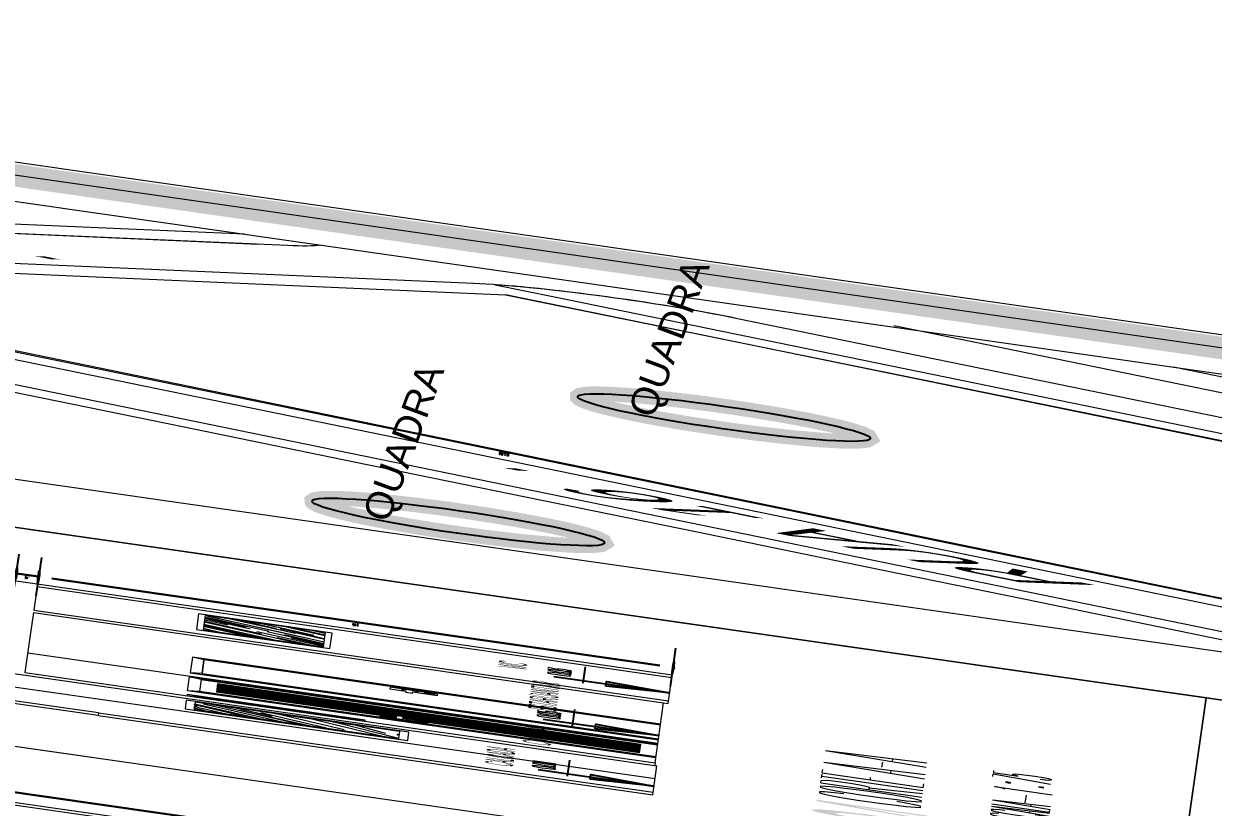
# Model space of a CAD drawing. Header units: millimetres. Extents: x -361192058 to 101130107379, y -14071650034 to 19218552450.
# Drawn here: x -135067.6 to -134753.4, y 43928.4 to 44135.2 of the extents above; entities that cross this region are included whole.
import ezdxf
from ezdxf.enums import TextEntityAlignment as Align

# ---------------------------------------------------------------- set-up
doc = ezdxf.new("R2010")
doc.units = ezdxf.units.MM
doc.header["$LTSCALE"] = 0.5
doc.linetypes.add('CONTINUO', pattern=[0])
for name, color, linetype in [('02', 2, 'Continuous'), ('Bra-Rua Calçadas', 1, 'Continuous'), ('Calçada', 1, 'Continuous'), ('COTAS', 7, 'Continuous'), ('DIVERSOS', 4, 'Continuous'), ('GR_PENA_FINA', 7, 'Continuous'), ('Lotes', 2, 'Continuous'), ('Nomes de Ruas', 3, 'Continuous'), ('númeraçãoquadras', 4, 'Continuous'), ('PAGPISO', 8, 'Continuous'), ('parede', 2, 'Continuous'), ('PISO', 8, 'Continuous'), ('texto pequeno', 3, 'Continuous'), ('TUBULAÇÃO_ESGOTO', 6, 'Continuous'), ('TXT_0', 7, 'Continuous'), ('Área Verde Alameda etc.', 92, 'Continuous')]:
    doc.layers.add(name, color=color, linetype=linetype)
for name, color, linetype, lineweight in [('E-TXT-G', 3, 'Continuous', 30), ('E-TXT-W', 7, 'Continuous', 15), ('E-TXT-Y', 2, 'Continuous', 40)]:
    doc.layers.add(name, color=color, linetype=linetype, lineweight=lineweight)
doc.styles.add('ARIAL', font='arial.ttf', dxfattribs={"height": 0.25})
doc.styles.add('REG140', font='romans.shx', dxfattribs={"width": 0.8, "height": 0.35})
doc.styles.add('REG80', font='romans.shx', dxfattribs={"width": 0.8, "height": 0.1})
doc.styles.add('SANSSERIF', font='sas_____.pfb', dxfattribs={"height": 1})
doc.styles.add('SANSSERIF2', font='sanssb__.ttf', dxfattribs={"width": 0.8})
doc.styles.get("Standard").update_dxf_attribs({"font": 'txt.shx', "height": 0.12})
doc.styles.add('STYLE1', font='sanss___.ttf')
doc.dimstyles.new('ESCALA50', dxfattribs={"dimtxt": 0.1, "dimasz": 0.06, "dimexe": 0.18, "dimexo": 0.06, "dimgap": 0.1, "dimtad": 1, "dimzin": 4, "dimdsep": 46, "dimtxsty": 'Standard', "dimblk1": 'BOLA', "dimblk2": 'BOLA', "dimsah": 1, "dimcen": -0.06, "dimse1": 1, "dimse2": 1, "dimclrd": 7, "dimclrt": 3, "dimadec": 0, "dimazin": 0, "dimtfac": 1, "dimtix": 1, "dimtmove": 0, "dimatfit": 3, "dimldrblk": 'BOLA', "dimfxl": 0, "dimtolj": 1, "dimtzin": 4, "dimarcsym": 0})

# ---------------------------------------------------------------- blocks, each defined once
blk = doc.blocks.new('Adc_nivelelev')
blk.add_hatch(color=256).paths.add_polyline_path([(8.881784197001252e-16, 8.881784197001252e-16), (0.1306738436728221, 0.2714849805483146), (0, 0.2714849805483146)])
for p, q in [((0, 0.4954876951353437), (0, 0)), ((-0.1375514394167414, 0.3683365093570679), (0.7599715777190035, 0.3683365093570679))]:
    blk.add_line(p, q)
blk.add_lwpolyline([(-0.1306738641778189, 0.2714849805483146), (0.1306738436728221, 0.2714849805483146), (0, 0)], close=True)
at = {"flags": 8}
blk.add_attdef('NIVEL', (0.1105664777116786, 0.4235051468501965), '', height=0.1, dxfattribs=at)
blk = doc.blocks.new('BOLA')
for p, q in [((0, -1.43528948173695), (0, 1.435289481736959)), ((-1.435289481736952, 0), (1.435289481736952, 0))]:
    blk.add_line(p, q)
blk.add_circle((0, 3.552713678800501e-15), 0.452092417603822)
blk = doc.blocks.new('*D867')
at = {"layer": 'Defpoints', "color": 0, "transparency": 16777216}
for p in [(4697.92072193511, 2435.732319279216), (4698.516304074139, 2435.732319279216), (4697.920721935109, 2432.882319279216)]:
    blk.add_point(p, dxfattribs=at)
at = {"layer": 'DIVERSOS', "color": 7, "lineweight": -2, "transparency": 16777216}
blk.add_line((4698.516304074139, 2432.942319279216), (4698.516304074139, 2435.672319279216), dxfattribs=at)
at = {"layer": 'DIVERSOS', "color": 7, "lineweight": -2, "transparency": 16777216, "xscale": 0.06, "yscale": 0.06, "zscale": 0.06}
for p, rotation in [((4698.516304074139, 2435.732319279216), 90), ((4698.516304074139, 2432.882319279216), 270)]:
    blk.add_blockref('BOLA', p, dxfattribs=dict(at, rotation=rotation))
at = {"layer": 'DIVERSOS', "color": 3, "lineweight": 18, "transparency": 16777216, "insert": (4698.356304074138, 2434.307319279216), "char_height": 0.12, "attachment_point": 5, "rotation": 90}
blk.add_mtext('\\A1;2.85', dxfattribs=at)
blk = doc.blocks.new('*D868')
at = {"layer": 'Defpoints', "color": 0, "transparency": 16777216}
for p in [(4697.920721935109, 2435.832319279215), (4698.516304074139, 2435.832319279215), (4697.920721935109, 2435.732319279216)]:
    blk.add_point(p, dxfattribs=at)
at = {"layer": 'DIVERSOS', "color": 7, "lineweight": -2, "transparency": 16777216}
for p, q in [((4698.516304074139, 2435.892319279215), (4698.516304074139, 2435.952319279215)), ((4698.516304074139, 2435.732319279216), (4698.516304074139, 2435.832319279215)), ((4698.516304074139, 2435.672319279216), (4698.516304074139, 2435.612319279216))]:
    blk.add_line(p, q, dxfattribs=at)
at = {"layer": 'DIVERSOS', "color": 7, "lineweight": -2, "transparency": 16777216, "xscale": 0.06, "yscale": 0.06, "zscale": 0.06}
for p, rotation in [((4698.516304074139, 2435.832319279215), 270), ((4698.516304074139, 2435.732319279216), 90)]:
    blk.add_blockref('BOLA', p, dxfattribs=dict(at, rotation=rotation))
at = {"layer": 'DIVERSOS', "color": 3, "lineweight": 18, "transparency": 16777216, "insert": (4698.356304074138, 2435.782319279216), "char_height": 0.12, "attachment_point": 5, "rotation": 90}
blk.add_mtext('\\A1;.10', dxfattribs=at)
blk = doc.blocks.new('*D869')
at = {"layer": 'Defpoints', "color": 0, "transparency": 16777216}
for p in [(4697.920721935109, 2436.632319279216), (4698.516304074139, 2436.632319279216), (4697.920721935109, 2435.832319279215)]:
    blk.add_point(p, dxfattribs=at)
at = {"layer": 'DIVERSOS', "color": 7, "lineweight": -2, "transparency": 16777216}
blk.add_line((4698.516304074139, 2435.892319279215), (4698.516304074139, 2436.572319279216), dxfattribs=at)
at = {"layer": 'DIVERSOS', "color": 7, "lineweight": -2, "transparency": 16777216, "xscale": 0.06, "yscale": 0.06, "zscale": 0.06}
for p, rotation in [((4698.516304074139, 2436.632319279216), 90), ((4698.516304074139, 2435.832319279215), 270)]:
    blk.add_blockref('BOLA', p, dxfattribs=dict(at, rotation=rotation))
at = {"layer": 'DIVERSOS', "color": 3, "lineweight": 18, "transparency": 16777216, "insert": (4698.356304074138, 2436.232319279216), "char_height": 0.12, "attachment_point": 5, "rotation": 90}
blk.add_mtext('\\A1;.80', dxfattribs=at)
blk = doc.blocks.new('IND_DES')
at = {"layer": 'E-TXT-W'}
blk.add_line((0.02691874245280701, -0.2427656959243834), (0.1983660587259664, -0.2427656959243834), dxfattribs=at)
at = {"layer": 'E-TXT-G', "style": 'REG80', "width": 0.8}
for s, p in [('ESCALA', (-0.4462717795387974, -0.2864363435289476)), ('1', (0.2425575839921805, -0.2864363435289476)), (':', (0.3987914186079706, -0.2706450809588361))]:
    blk.add_text(s, height=0.1, dxfattribs=at).set_placement(p)
blk.add_attdef('ESCALA', (0.4897224567261773, -0.2812346871019269), '', height=0.1, dxfattribs=at)
at = {"layer": 'E-TXT-W', "style": 'SANSSERIF2', "width": 0.6}
blk.add_attdef('00', text='', height=0.4, dxfattribs=at).set_placement((-0.7082919628174977, -0.2880972761437874), align=Align.CENTER)
at = {"layer": 'E-TXT-Y', "style": 'REG140', "width": 0.8}
for tag, p in [('PROJETO', (-0.456320197291042, 0.1829284647775342)), ('DESENHO', (-0.4582074107559393, -0.06583962129464105))]:
    blk.add_attdef(tag, p, '', height=0.175, dxfattribs=at)
blk = doc.blocks.new('NUM_quadra')
at = {"color": 6, "const_width": 0.02}
blk.add_lwpolyline([(-0.0133520432061038, 0.1995538096409646), (-0.03396137207856104, 0.197095472313652), (-0.0578817124285985, 0.1914411329007772), (-0.07790545024554181, 0.1842029880920486), (-0.0980839678893761, 0.1742972611462264), (-0.1207629871017981, 0.1594249069193736), (-0.1377379490426744, 0.1450112319564166), (-0.1520556984439002, 0.1299194541657934), (-0.1625180437624446, 0.1165670856272393), (-0.1764344977441241, 0.09418528550563855), (-0.1852438537613963, 0.07539704665055813), (-0.1940684209960429, 0.04834716095183544), (-0.1985176143253418, 0.02430548914494118), (-0.2, 2.449293598294707e-17), (-0.1977479207858246, -0.02992924698156066), (-0.1921041628016216, -0.05564162681201971), (-0.1838936225002688, -0.07863291679524947), (-0.1712831141684111, -0.1032574200760946), (-0.1545538230998021, -0.126937448238237), (-0.1388948904680539, -0.143903472514972), (-0.1218702926523065, -0.1585800484576833), (-0.1045798103362554, -0.1704789232428245), (-0.08309400008057272, -0.1819213762882465), (-0.05305444697320133, -0.1928347107145593), (-0.03024527360995229, -0.1976998316242559), (-3.673940397442059e-17, -0.2), (0.03093315800827364, -0.1975933696651666), (0.06772550614199915, -0.1881841008635162), (0.1069104891608479, -0.1690270608730692), (0.1240420910364873, -0.1568870920480579), (0.1407237443089076, -0.1421155437933556), (0.1613804970022024, -0.118136934052489), (0.1736687274357323, -0.09919260612995974), (0.1869657857282061, -0.0710196801389201), (0.1962420223455323, -0.03858845249210724), (0.2, 0), (0.1989460999390915, 0.02050486086334195), (0.1943382022861565, 0.04725106487884616), (0.1870936531840374, 0.07068214016462095), (0.1741307933804454, 0.09837919900414235), (0.1635485483198982, 0.1151167769808291), (0.147166134549038, 0.1354331157505226), (0.1285083774114599, 0.1532501123493023), (0.1062576314788641, 0.1694382358043837), (0.07819320380287934, 0.1840810225934259), (0.05327206202334694, 0.1927747063485785), (0.02666753040880443, 0.1982141337591634), (1.224646799147353e-17, 0.2)], close=True, dxfattribs=at)
blk.add_circle((0, 0), 0.2)
at = {"color": 3, "insert": (-0.1114319926046001, 0.1285282569724242), "char_height": 0.038, "width": 0.2663, "attachment_point": 1, "style": 'STYLE1'}
blk.add_mtext('\\fArial|b0|i0|c0|p34;QUADRA', dxfattribs=at)
at = {"color": 3, "style": 'STYLE1'}
blk.add_attdef('00', text='', height=0.13, dxfattribs=at).set_placement((-2.886579864025407e-15, -0.1334628551621867), align=Align.CENTER)
blk = doc.blocks.new('*D1620')
at = {"layer": 'Defpoints', "color": 0, "transparency": 16777216}
for p in [(4685.287810582477, 2437.243021175419), (4685.28781058248, 2434.243021175419), (4686.005417146163, 2434.243021175419)]:
    blk.add_point(p, dxfattribs=at)
at = {"layer": 'DIVERSOS', "color": 7, "lineweight": -2, "transparency": 16777216}
blk.add_line((4686.005417146163, 2437.183021175419), (4686.005417146163, 2434.303021175419), dxfattribs=at)
at = {"layer": 'DIVERSOS', "color": 7, "lineweight": -2, "transparency": 16777216, "xscale": 0.06, "yscale": 0.06, "zscale": 0.06}
for p, rotation in [((4686.005417146163, 2437.243021175419), 90), ((4686.005417146163, 2434.243021175419), 270)]:
    blk.add_blockref('BOLA', p, dxfattribs=dict(at, rotation=rotation))
at = {"layer": 'DIVERSOS', "color": 3, "lineweight": 18, "transparency": 16777216, "insert": (4685.845417146163, 2435.743021175419), "char_height": 0.12, "attachment_point": 5, "rotation": 90}
blk.add_mtext('\\A1;3.00', dxfattribs=at)
blk = doc.blocks.new('APROVADO QUADRA 21.2 MBVII')
at = {"layer": '02', "lineweight": 18}
h = blk.add_hatch(color=8, dxfattribs=at)
h.paths.add_polyline_path([(4692.431115012658, 2434.964819279216), (4692.40847310505, 2434.964819279216, 1)], flags=17)
edge = h.paths.add_edge_path(flags=17)
edge.add_arc((4692.419794058854, 2434.964819279216), 0.01132095380405568, 180, 360)
h = blk.add_hatch(color=8, dxfattribs=at)
h.paths.add_polyline_path([(4692.408558908977, 2434.044893925958), (4692.431200816585, 2434.044893925958, 1)], flags=17)
edge = h.paths.add_edge_path(flags=17)
edge.add_arc((4692.41987986278, 2434.044893925958), 0.01132095380405568, 360, 540)
at = {"layer": 'PISO', "lineweight": 18}
h = blk.add_hatch(dxfattribs=at)
h.set_pattern_fill('LINE', color=256, scale=0.014, style=0)
h.set_pattern_definition([(0, (3228.336316013646, 1112.617841021404), (0, 0.04445), [])])
h.paths.add_polyline_path([(4693.370721935109, 2432.977319279217), (4693.870721935109, 2432.977319279216), (4693.870721935109, 2434.877319279216), (4693.370721935109, 2434.877319279216), (4693.370721935109, 2434.141199250261), (4693.405897223353, 2434.141199250261), (4693.405897223352, 2434.068690454332), (4693.496563011542, 2434.068690454332), (4693.496563011542, 2434.039544416616), (4693.405897223352, 2434.039544416615), (4693.405897223353, 2433.927319279216), (4693.370721935109, 2433.927319279216)])
at = {"layer": '02', "color": 7, "lineweight": 18}
blk.add_line((4704.738274679307, 2427.723771562497), (4712.837976597415, 2438.021067476548), dxfattribs=at)
at = {"layer": '02', "color": 8, "lineweight": 18}
for p, q in [((4692.02072193511, 2437.832319279216), (4692.02072193511, 2432.892319279216)), ((4692.669794058854, 2435.004819279216), (4692.169794058854, 2435.004819279216)), ((4692.169794058854, 2435.004819279216), (4692.169794058854, 2434.004819279216)), ((4692.669794058854, 2434.004819279216), (4692.669794058854, 2435.004819279216)), ((4692.629794058854, 2434.964819279216), (4692.209794058854, 2434.964819279216)), ((4692.209794058854, 2434.964819279216), (4692.209794058854, 2434.044819279216)), ((4692.363670909916, 2434.964819279216), (4692.209794058854, 2434.820048001824)), ((4692.209794058854, 2434.732661548315), (4692.462660042337, 2434.964819279216)), ((4692.537252257695, 2434.964819279216), (4692.209794058854, 2434.662456286761)), ((4692.209794058854, 2434.575057392127), (4692.575978430851, 2434.926071258772)), ((4692.228872937912, 2434.919178876191), (4692.274749438461, 2434.964819279216)), ((4692.274749438461, 2434.964819279216), (4692.363670909916, 2434.964819279216)), ((4692.462660042337, 2434.964819279216), (4692.537252257695, 2434.964819279216)), ((4692.629794058854, 2434.044819279216), (4692.629794058854, 2434.964819279216)), ((4692.230446009938, 2434.498905273403), (4692.629794058854, 2434.89002932315)), ((4692.629794058854, 2434.89002932315), (4692.629794058854, 2434.784006066202)), ((4692.209794058854, 2434.820048001824), (4692.209794058854, 2434.732661548315)), ((4692.547377121283, 2434.761089516178), (4692.209794058854, 2434.441589016096)), ((4692.629794058854, 2434.784006066202), (4692.455595518874, 2434.616386805362)), ((4692.209794058854, 2434.369953025308), (4692.553125984506, 2434.669385992712)), ((4692.209794058854, 2434.662456286761), (4692.209794058854, 2434.575057392127)), ((4692.256101384622, 2434.290827477995), (4692.629794058854, 2434.606097995987)), ((4692.629794058854, 2434.606097995987), (4692.629794058854, 2434.441128694516)), ((4692.209794058854, 2434.441589016096), (4692.209794058854, 2434.369953025308)), ((4692.629794058854, 2434.441128694516), (4692.209794058854, 2434.111202532699)), ((4692.209794058854, 2434.044819279216), (4692.629794058854, 2434.345817245152)), ((4692.629794058854, 2434.345817245152), (4692.629794058854, 2434.24683566427)), ((4692.629794058854, 2434.24683566427), (4692.406572874269, 2434.107532401181)), ((4692.209794058854, 2434.111202532699), (4692.209794058854, 2434.044819279216)), ((4692.209794058854, 2434.044819279216), (4692.629794058854, 2434.044819279216)), ((4692.169794058854, 2434.004819279216), (4692.669794058854, 2434.004819279216))]:
    blk.add_line(p, q, dxfattribs=at)
at = {"layer": '02', "color": 2, "lineweight": 18}
for p, q in [((4713.329165928729, 2437.829821263907, -12.96344213336095), (4718.434255214229, 2433.854698511549, -12.96344213336095)), ((4718.434255214229, 2433.854698511549, -12.96344213336095), (4709.764977343538, 2422.473775054383)), ((4712.817233933105, 2426.640985389941, -12.96344213336095), (4718.434255214228, 2433.854698511549, -12.96344213336095))]:
    blk.add_line(p, q, dxfattribs=at)
at = {"layer": '02', "lineweight": 18}
for points in [[(4660.794837621269, 2395.890123596204), (4721.994837621269, 2395.890123596204), (4721.994837621269, 2440.440123596205), (4660.794837621269, 2440.440123596205)], [(4688.618968786574, 2439.718314496602), (4674.780390011282, 2439.718314496602), (4674.780390011282, 2405.901450095791), (4688.618968786574, 2405.901450095791)], [(4688.618968786574, 2439.690123596205), (4701.136493875781, 2439.690123596205), (4701.136493875781, 2430.517744308837), (4688.618968786574, 2430.517744308837)], [(4721.244837621269, 2439.690123596205), (4701.160698331097, 2439.690123596205), (4701.160698331097, 2419.818827765737), (4721.244837621269, 2419.818827765737)], [(4688.618968786574, 2430.517744308837), (4701.139041713342, 2430.517744308837), (4701.139041713342, 2422.065172677777), (4688.618968786574, 2422.065172677777)]]:
    blk.add_lwpolyline(points, close=True, dxfattribs=at)
at = {"layer": '02', "lineweight": 18, "const_width": 0.1}
blk.add_lwpolyline([(4661.544837621269, 2396.640123596204), (4721.244837621269, 2396.640123596204), (4721.244837621269, 2439.690123596205), (4661.544837621269, 2439.690123596205)], close=True, dxfattribs=at)
at = {"layer": '02', "color": 8, "lineweight": 18}
for centre, start, end in [((4692.419794058854, 2434.964819279216), 180, 0), ((4692.41987986278, 2434.044893925958), 0, 180)]:
    blk.add_arc(centre, 0.01132095380405568, start, end, dxfattribs=at)
at = {"layer": 'Bra-Rua Calçadas', "lineweight": 18, "elevation": -12.96344213336095}
for points in [[(4719.764808813266, 2432.014856694713), (4712.519976803957, 2422.711283374024)], [(4713.420443553868, 2422.71053466768), (4719.764705514582, 2430.870008562174)]]:
    blk.add_lwpolyline(points, dxfattribs=at)
at = {"layer": 'Calçada', "lineweight": 18}
for p, q in [((4703.874752414085, 2429.007575454557, -12.96344213336095), (4711.417498009866, 2438.694418381786, -12.96344213336095)), ((4703.874752414085, 2429.007575454116, -12.96344213336095), (4711.417498009997, 2438.694418381786, -12.96344213336095)), ((4712.305339624699, 2438.003092685467, -12.96344213336095), (4703.874752414085, 2427.176030701742, -12.96344213336095)), ((4712.30533962483, 2438.003092685467, -12.96344213336095), (4703.874752414085, 2427.176030701301, -12.96344213336095)), ((4711.097811064375, 2422.724760088683, -12.96344213336095), (4718.964151736759, 2432.818149964118, -12.96344213336095)), ((4711.097811064375, 2422.724760088683, -12.96344213336095), (4718.964151736759, 2432.818149964118, -12.96344213336095)), ((4719.851993351329, 2432.126824268585, -12.96344213336095), (4719.764808813266, 2432.014856694546, -12.96344213336095))]:
    blk.add_line(p, q, dxfattribs=at)
at = {"layer": 'Calçada', "lineweight": 18, "elevation": -12.96344213336095}
for points in [[(4714.256591249887, 2438.932006839379), (4719.473524208923, 2434.845974982024, 0.09763386383867281), (4719.76505100211, 2434.699009429632, 0.09763386383867281)], [(4703.874752414085, 2429.007575454557), (4711.417498009866, 2438.694418381786, 0.04680619782961809), (4711.558764281244, 2438.916284005572, 0.002658577297471982)], [(4703.874752414085, 2429.007575454116), (4711.417498009997, 2438.694418381786, 0.04680619783102501), (4711.558764281374, 2438.916284005572, 0.002658577296096411)], [(4711.097811064375, 2422.724760088683), (4718.964151736759, 2432.818149964118, 0.4142135623729706), (4718.816764797498, 2434.002525447597), (4713.48971510798, 2438.150479624204, 0.414213562373235), (4712.305339624699, 2438.003092685467), (4703.874752414085, 2427.176030701742)], [(4711.097811064375, 2422.724760088683), (4718.964151736759, 2432.818149964118, 0.4142135623729706), (4718.816764797498, 2434.002525447597), (4713.48971510798, 2438.150479624204, 0.414213562373235), (4712.30533962483, 2438.003092685467), (4703.874752414085, 2427.176030701301)]]:
    blk.add_lwpolyline(points, format="xyb", dxfattribs=at)
for points in [[(4714.25659124988, 2438.932006839379), (4719.307053906178, 2434.975598549954)], [(4719.764808813266, 2432.014856694547), (4712.519976803933, 2422.711283374024)], [(4719.764808813266, 2432.014856694546), (4712.519976803981, 2422.711283374024)]]:
    blk.add_lwpolyline(points, dxfattribs=at)
at = {"layer": 'COTAS', "lineweight": 18}
for p, q in [((4691.07072193511, 2435.382319279216), (4691.07072193511, 2437.832319279216)), ((4691.220721935109, 2435.382319279216), (4691.220721935109, 2437.832319279216))]:
    blk.add_line(p, q, dxfattribs=at)
at = {"layer": 'DIVERSOS', "lineweight": 18}
for p, q in [((4694.07072193511, 2435.732319279216), (4694.07072193511, 2432.902319279216)), ((4694.268221935109, 2435.004819279216), (4694.26822193511, 2432.902319279216)), ((4695.17322193511, 2435.004819279216), (4694.26822193511, 2435.004819279216)), ((4694.32072193511, 2434.952319279216), (4694.26822193511, 2435.004819279216)), ((4695.12072193511, 2434.952319279216), (4695.17322193511, 2435.004819279216)), ((4695.17322193511, 2432.902319279216), (4695.17322193511, 2435.004819279216)), ((4694.32072193511, 2434.952319279216), (4694.32072193511, 2432.902319279216)), ((4694.32072193511, 2434.952319279216), (4695.12072193511, 2434.952319279216)), ((4695.12072193511, 2434.952319279216), (4694.32072193511, 2434.952319279216)), ((4695.12072193511, 2432.902319279216), (4695.120721935109, 2434.952319279216)), ((4694.995201860182, 2434.043690454333), (4694.894880858677, 2434.043690454333)), ((4694.894880858677, 2434.014544416615), (4694.894880858677, 2434.043690454333)), ((4694.99307093718, 2434.014544416615), (4694.894880858677, 2434.014544416615))]:
    blk.add_line(p, q, dxfattribs=at)
blk.add_lwpolyline([(4694.985546646865, 2434.014544416615), (4694.985546646865, 2433.902319279216), (4695.071525096021, 2433.902319279216), (4695.071525096021, 2434.116199250261), (4694.985546646865, 2434.116199250261), (4694.985546646865, 2434.043690454333)], dxfattribs=at)
blk.add_lwpolyline([(4695.019261707409, 2433.916545880008), (4695.03839005037, 2433.916545880008), (4695.03839005037, 2433.960240268514), (4695.019261707409, 2433.960240268514)], close=True, dxfattribs=at)
blk.add_arc((4695.027905495281, 2434.026648511726), 0.03687757525248931, 199.1609982278268, 152.475872111196, dxfattribs=at)
at = {"layer": 'GR_PENA_FINA', "lineweight": 18}
blk.add_lwpolyline([(4703.874752414085, 2438.699284572452), (4719.765412369857, 2438.704009027833), (4719.763950244568, 2422.499432786397), (4703.874752414085, 2422.470317555973)], close=True, dxfattribs=at)
at = {"layer": 'Lotes', "lineweight": 18}
for p, q in [((4719.757656969055, 2435.040979844184, -12.96344213336095), (4714.785436801304, 2438.932006839379, -12.96344213336095)), ((4712.539582273122, 2437.731563304059, -12.96344213336095), (4710.292773761, 2434.846078055707, -12.96344213336095))]:
    blk.add_line(p, q, dxfattribs=at)
at = {"layer": 'Lotes', "linetype": 'CONTINUO', "lineweight": 18}
for p, q in [((4708.245121152348, 2435.192620899682, -12.96344213336095), (4708.850031136758, 2435.969482312489, -12.96344213336095)), ((4707.640211168461, 2434.415759486614, -12.96344213336095), (4708.245121152348, 2435.192620899682, -12.96344213336095)), ((4710.292773761, 2434.846078055707, -12.96344213336095), (4709.687863776719, 2434.069216642901, -12.96344213336095)), ((4707.035301183919, 2433.63889807407, -12.96344213336095), (4707.640211168461, 2434.415759486614, -12.96344213336095)), ((4709.687863776719, 2434.069216642901, -12.96344213336095), (4709.082953792441, 2433.292355230357, -12.96344213336095)), ((4706.430391199902, 2432.86203666074, -12.96344213336095), (4707.035301183919, 2433.63889807407, -12.96344213336095)), ((4709.082953792441, 2433.292355230357, -12.96344213336095), (4708.478043808423, 2432.515493817289, -12.96344213336095)), ((4705.825481215818, 2432.085175247671, -12.96344213336095), (4706.430391199902, 2432.86203666074, -12.96344213336095)), ((4708.478043808423, 2432.515493817289, -12.96344213336095), (4707.873133824143, 2431.738632404744, -12.96344213336095)), ((4705.220571231801, 2431.308313834603, -12.96344213336095), (4705.825481215818, 2432.085175247671, -12.96344213336095)), ((4707.873133824143, 2431.738632404744, -12.96344213336095), (4707.268223840191, 2430.96177099089, -12.96344213336095)), ((4704.615661247522, 2430.531452421797, -12.96344213336095), (4705.220571231801, 2431.308313834603, -12.96344213336095)), ((4707.268223840191, 2430.96177099089, -12.96344213336095), (4706.663313855976, 2430.184909577822, -12.96344213336095)), ((4704.010751263307, 2429.754591008205, -12.96344213336095), (4704.615661247522, 2430.531452421797, -12.96344213336095))]:
    blk.add_line(p, q, dxfattribs=at)
at = {"layer": 'PAGPISO', "lineweight": 18}
for p, q in [((4696.825721935109, 2434.90519762847), (4696.895343585857, 2434.974819279216)), ((4696.825721935109, 2434.716612249927), (4697.083928964399, 2434.974819279216)), ((4696.825721935109, 2434.912741043612), (4696.887800170714, 2434.974819279216)), ((4696.825721935109, 2434.786388839988), (4697.014152374338, 2434.974819279216)), ((4696.825721935109, 2434.660036636365), (4697.140504577961, 2434.974819279216)), ((4696.827014845305, 2434.746192966903), (4697.055641157618, 2434.974819279216)), ((4696.827957772197, 2434.535920269829), (4697.266856781585, 2434.974819279216)), ((4697.273812067278, 2434.787531625011), (4697.461099721484, 2434.974819279216)), ((4697.273812067278, 2434.942171635416), (4697.306459711079, 2434.974819279216)), ((4697.273812067278, 2434.602717954039), (4697.645913392455, 2434.974819279216)), ((4697.273812067278, 2434.691353081954), (4697.549296845122, 2434.966837859798)), ((4697.287163168948, 2434.868773462956), (4697.393208985208, 2434.974819279216)), ((4697.331480732904, 2434.786738823289), (4697.519561188832, 2434.974819279216)), ((4697.046716811306, 2434.715076379444), (4697.273812067278, 2434.942171635416)), ((4697.273812067278, 2434.598946246468), (4697.613415873826, 2434.938550053016)), ((4696.825721935109, 2434.528026871385), (4697.179669503179, 2434.881974439454)), ((4697.363540247256, 2434.566093930395), (4697.665721935109, 2434.868275618247)), ((4697.48612074331, 2434.652843204525), (4697.665721935109, 2434.832444396324)), ((4697.255103654596, 2434.768823212328), (4697.273812067278, 2434.787531625011)), ((4697.594557335972, 2434.731106136619), (4697.665721935109, 2434.802270735757)), ((4696.853208985208, 2434.434819279216), (4697.155153403967, 2434.736763697976)), ((4697.407857811215, 2434.484059290729), (4697.665721935109, 2434.741923414624)), ((4696.979561188831, 2434.434819279216), (4697.237188043633, 2434.692446134018)), ((4697.266418777308, 2434.683959791985), (4697.273812067278, 2434.691353081954)), ((4696.825721935109, 2434.494081503246), (4696.975997294353, 2434.64435686249)), ((4697.01727826454, 2434.434819279216), (4697.195699260355, 2434.613240275031)), ((4697.105913392455, 2434.434819279216), (4697.273812067278, 2434.602717954039)), ((4697.141952427471, 2434.46708660666), (4697.273812067278, 2434.598946246468)), ((4697.298270478569, 2434.434819279216), (4697.500264646701, 2434.636813447348)), ((4697.484970003326, 2434.434819279216), (4697.665721935109, 2434.615571211001)), ((4697.486855857112, 2434.434819279216), (4697.665721935109, 2434.613685357215)), ((4696.921099721484, 2434.434819279216), (4697.066518276053, 2434.580237833785)), ((4697.273812067278, 2434.440534528493), (4697.415401226357, 2434.582123687571)), ((4697.518915371464, 2434.434819279216), (4697.635103192359, 2434.551007100112)), ((4697.268096818002, 2434.434819279216), (4697.273812067278, 2434.440534528493)), ((4697.611322206949, 2434.434819279216), (4697.665721935109, 2434.489219007377))]:
    blk.add_line(p, q, dxfattribs=at)
at = {"layer": 'parede', "lineweight": 18}
for p, q in [((4692.770721935109, 2437.882319279216), (4692.77072193511, 2432.892319279216)), ((4698.07072193511, 2432.882319279216), (4698.07072193511, 2437.882319279216)), ((4685.437810582477, 2437.393021175418), (4685.437810582477, 2412.393021175418)), ((4685.287810582477, 2437.243021175419), (4685.287810582477, 2434.243021175419)), ((4694.970721935139, 2435.732319279216), (4692.920721935109, 2435.732319279216)), ((4692.920721935109, 2435.732319279216), (4692.920721935109, 2432.902319279216)), ((4696.420721935109, 2435.732319279216), (4694.970721935139, 2435.732319279216)), ((4696.420721935109, 2435.732319279216), (4696.420721935109, 2432.882319279217)), ((4697.920721935109, 2435.732319279216), (4696.57072193511, 2435.732319279216)), ((4696.57072193511, 2435.732319279216), (4696.57072193511, 2432.882319279217)), ((4697.920721935109, 2432.882319279216), (4697.920721935109, 2435.732319279216)), ((4691.07072193511, 2435.382319279216), (4691.07072193511, 2432.892319279216)), ((4691.220721935109, 2435.382319279216), (4691.07072193511, 2435.382319279216)), ((4691.220721935109, 2435.382319279216), (4691.220721935109, 2432.892319279216)), ((4691.07072193511, 2432.892319279216), (4692.77072193511, 2432.892319279216)), ((4692.920721935109, 2432.902319279216), (4692.77072193511, 2432.902319279216)), ((4692.920721935109, 2432.902319279216), (4696.420721935109, 2432.902319279216)), ((4696.420721935109, 2432.882319279217), (4698.07072193511, 2432.882319279216))]:
    blk.add_line(p, q, dxfattribs=at)
at = {"layer": 'PISO', "lineweight": 18}
for p, q in [((4692.995721935109, 2435.004819279216), (4692.920721935109, 2435.004819279216)), ((4692.920734563797, 2434.962065082824), (4692.93348876019, 2434.974819279216)), ((4692.920743473828, 2434.931900332288), (4692.963662420757, 2434.974819279216)), ((4692.995721935109, 2435.004819279216), (4692.995721935109, 2434.204819279216)), ((4693.218221935109, 2432.902319279216), (4693.218221935109, 2435.004819279216)), ((4693.218221935109, 2435.004819279216), (4694.023221935109, 2435.004819279216)), ((4693.270721935109, 2434.952319279216), (4693.218221935109, 2435.004819279216)), ((4693.970721935109, 2434.952319279216), (4694.023221935109, 2435.004819279216)), ((4694.023221935109, 2435.004819279216), (4694.023221935109, 2432.902319279216)), ((4692.920752940736, 2434.899850284843), (4692.965721935109, 2434.944819279217)), ((4693.270721935109, 2432.902319279216), (4693.27072193511, 2434.952319279216)), ((4693.970721935109, 2434.952319279216), (4693.270721935109, 2434.952319279216)), ((4693.970721935109, 2434.952319279216), (4693.970721935109, 2432.902319279216)), ((4692.920771874552, 2434.835750189955), (4692.965721935109, 2434.880700250512)), ((4693.370721935109, 2434.141199250261), (4693.370721935109, 2434.877319279216)), ((4693.870721935109, 2434.877319279216), (4693.370721935109, 2434.877319279216)), ((4693.870721935109, 2434.877319279216), (4693.870721935109, 2432.977319279216)), ((4692.92080862843, 2434.711320593995), (4692.965721935109, 2434.756233900674)), ((4692.920809185307, 2434.709435297087), (4692.965721935109, 2434.754348046889)), ((4692.920817538461, 2434.681155843459), (4692.949246235108, 2434.709584540106)), ((4692.920846496062, 2434.583120404218), (4692.965721935109, 2434.627995843266)), ((4692.920864316124, 2434.522790903146), (4692.965721935109, 2434.567648522132)), ((4692.920883806817, 2434.456805511349), (4692.965721935109, 2434.501643639642)), ((4692.920891603094, 2434.43041135463), (4692.965721935109, 2434.475241686645)), ((4692.920920003818, 2434.334261212297), (4692.965721935109, 2434.379063143589)), ((4692.920921117571, 2434.330490618481), (4692.965721935109, 2434.375291436019)), ((4692.965721935109, 2434.234819279216), (4692.920949376867, 2434.234819279216)), ((4692.95160198193, 2434.234819279216), (4692.965721935109, 2434.248939232396)), ((4692.920958428326, 2434.204175725612), (4692.921601981931, 2434.204819279216)), ((4693.396242010038, 2434.068690454332), (4693.496563011542, 2434.068690454332)), ((4693.496563011542, 2434.039544416616), (4693.496563011542, 2434.068690454332)), ((4693.398372933039, 2434.039544416616), (4693.496563011542, 2434.039544416616)), ((4693.370721935109, 2432.977319279217), (4693.370721935109, 2433.927319279216)), ((4693.370721935109, 2432.977319279216), (4693.870721935109, 2432.977319279216))]:
    blk.add_line(p, q, dxfattribs=at)
for points in [[(4692.920958238234, 2434.204819279216), (4692.995721935109, 2434.204819279216), (4692.995721935109, 2435.004819279216), (4692.920721935109, 2435.004819279216)], [(4692.920730796476, 2434.974819279216), (4692.965721935109, 2434.974819279216), (4692.965721935109, 2434.234819279216), (4692.920949376867, 2434.234819279216)], [(4693.405897223353, 2434.039544416616), (4693.405897223353, 2433.927319279216), (4693.319918774198, 2433.927319279216), (4693.319918774198, 2434.141199250261), (4693.405897223353, 2434.141199250261), (4693.405897223353, 2434.068690454332)]]:
    blk.add_lwpolyline(points, dxfattribs=at)
blk.add_lwpolyline([(4693.37218216281, 2433.941545880008), (4693.353053819848, 2433.941545880008), (4693.353053819848, 2433.985240268513), (4693.37218216281, 2433.985240268513)], close=True, dxfattribs=at)
blk.add_arc((4693.363538374939, 2434.051648511725), 0.03687757525248931, 27.52412788878093, 340.8390017721732, dxfattribs=at)
at = {"layer": 'TUBULAÇÃO_ESGOTO', "lineweight": 18}
for points in [[(4696.795721935109, 2434.404819279217), (4697.69572193511, 2434.404819279217), (4697.69572193511, 2435.004819279217), (4696.795721935109, 2435.004819279217)], [(4696.825721935109, 2434.434819279216), (4697.665721935109, 2434.434819279216), (4697.665721935109, 2434.974819279216), (4696.825721935109, 2434.974819279216)]]:
    blk.add_lwpolyline(points, close=True, dxfattribs=at)
at = {"layer": 'Área Verde Alameda etc.', "lineweight": 18, "elevation": -12.96344213336095}
blk.add_lwpolyline([(4711.087091222097, 2422.708288548532), (4718.964151736628, 2432.818149964118, 0.3659773819232131), (4718.920492973756, 2433.90679625316), (4718.711705719293, 2433.638659230459), (4710.190197753179, 2422.705293723155)], format="xyb", dxfattribs=at)
for points in [[(4719.764808813266, 2432.014856694713), (4712.519976803957, 2422.711283374024)], [(4713.420443553868, 2422.71053466768), (4719.764705514582, 2430.870008562174)]]:
    blk.add_lwpolyline(points, dxfattribs=at)
at = {"lineweight": 18}
ref = blk.add_blockref('IND_DES', (4693.594103545478, 2431.877144345954), dxfattribs=dict(at, xscale=2.591993519999988, yscale=2.591993519999988, zscale=2.591993519999988))
ref.add_attrib('00', '04', dxfattribs={"layer": 'E-TXT-W', "height": 1.036797408, "style": 'SANSSERIF', "width": 0.6}).set_placement((4691.758215367587, 2431.130398073059), align=Align.CENTER)
ref.add_attrib('DESENHO', 'CORTE A-A', (4692.406432905982, 2431.706488474199), dxfattribs={"layer": 'E-TXT-Y', "height": 0.4535988659999999, "style": 'REG140', "width": 0.7999999999999999})
ref.add_attrib('ESCALA', '75', (4694.86346097991, 2431.148185859387), dxfattribs={"layer": 'E-TXT-G', "height": 0.2591993520000001, "style": 'REG80', "width": 0.8})
at = {"layer": 'númeraçãoquadras', "linetype": 'ByBlock', "lineweight": 18, "extrusion": (0.08441109911141861, -0.001452856403118582, 0.9964299551674841)}
ref = blk.add_blockref('NUM_quadra', (2514.528811156938, -4647.542705964554, 373.5397363985084), dxfattribs=dict(at, xscale=3.288998456163477, yscale=3.288998456163477, zscale=3.288998431060371, rotation=270.0385460285928))
ref.add_attrib('00', '20', dxfattribs={"layer": '0', "color": 3, "extrusion": (0.08441109911141861, -0.001452856403118582, 0.9964299551674841), "height": 0.4275697960377666, "rotation": 270.0385460325045, "style": 'STYLE1'}).set_placement((2514.089852370862, -4647.543001276465, 373.5397363985123), align=Align.CENTER)
ref = blk.add_blockref('NUM_quadra', (2513.566017144903, -4655.034397208541, 381.6752748587321), dxfattribs=dict(at, xscale=3.288998456163477, yscale=3.288998456163477, zscale=3.288998431060372, rotation=270.0385460285928))
ref.add_attrib('00', '21', dxfattribs={"layer": '0', "color": 3, "extrusion": (0.08441109911141861, -0.001452856403118582, 0.9964299551674841), "height": 0.4275697960377666, "rotation": 270.0385460325045, "style": 'STYLE1'}).set_placement((2513.127058358559, -4655.034692520394, 381.6752748587393), align=Align.CENTER)
at = {"layer": 'TXT_0', "lineweight": 18}
ref = blk.add_blockref('Adc_nivelelev', (4691.585346288179, 2432.892319279216), dxfattribs=dict(at, xscale=1.049999999999727, yscale=1.049999999999727, zscale=1.049999999999727))
ref.add_attrib('NIVEL', '0.04', (4691.701441089775, 2433.336999683409), dxfattribs={"height": 0.1049999999999727, "flags": 8})
ref = blk.add_blockref('Adc_nivelelev', (4694.508300145013, 2432.902319279216), dxfattribs=dict(at, xscale=1.049999999999727, yscale=1.049999999999727, zscale=1.049999999999727))
ref.add_attrib('NIVEL', '0.05', (4694.62439494661, 2433.346999683409), dxfattribs={"height": 0.1049999999999727, "flags": 8})
ref = blk.add_blockref('Adc_nivelelev', (4697.029500455094, 2432.882319279216), dxfattribs=dict(at, xscale=1.049999999999727, yscale=1.049999999999727, zscale=1.049999999999727))
ref.add_attrib('NIVEL', '0.03', (4697.145595256692, 2433.326999683408), dxfattribs={"height": 0.1049999999999727, "flags": 8})
at = {"color": 0, "lineweight": 13, "flags": 8}
for p in [(4700.724657799739, 2280.112525715252), (4699.57378630139, 2277.896413499706), (4702.354563138892, 2276.195041239209), (4703.672243349308, 2274.084986290777), (4699.84447394329, 2272.219426909525), (4703.048818763617, 2270.137026470893), (4703.087746051807, 2267.980265113006), (4700.652340375649, 2261.521648881858), (4700.700742594171, 2257.15925950577)]:
    blk.add_attdef('NIVEL', p, '', height=0.07500000000000001, dxfattribs=at)
for rotation, width, p in [(90, 0.7999999999988884, (4700.820527907887, 2275.752076380495)), (270, 0.5999999999989389, (4703.843667029373, 2274.902076380496)), (90, 0.7999999999988884, (4701.5574890138, 2268.502076380494)), (180, 0.5999999999989389, (4651.181659436375, 2236.193129894172))]:
    blk.add_attdef('$PORTA', text='', height=0.09000000000014552, rotation=rotation, dxfattribs=dict(at, width=width)).set_placement(p, align=Align.MIDDLE)
for p in [(4654.175996555586, 2240.463010622155), (4648.499009965404, 2240.192322980255), (4637.801231937738, 2239.384456547896), (4633.43884256165, 2239.336054329374), (4656.392108771131, 2239.312139123806), (4652.474624295089, 2237.682233784653), (4644.259848168886, 2236.949050871738), (4646.416609526773, 2236.987978159928), (4650.364569346656, 2236.364553574237)]:
    blk.add_attdef('NIVEL', p, '', height=0.07500000000000001, rotation=270, dxfattribs=at)
at = {"color": 0, "lineweight": 13, "width": 0.7999999999988884, "flags": 8}
for p in [(4652.031659436374, 2239.216269015658), (4644.781659436374, 2238.479307909745)]:
    blk.add_attdef('$PORTA', text='', height=0.09000000000014552, dxfattribs=at).set_placement(p, align=Align.MIDDLE)
at = {"layer": '02', "color": 3, "lineweight": 18, "insert": (4709.31699548959, 2433.761486922836), "char_height": 0.12, "attachment_point": 5, "rotation": 51.05159364039295}
blk.add_mtext('\\A1;93.00', dxfattribs=at)
at = {"layer": 'Nomes de Ruas', "lineweight": 18, "extrusion": (-0.05499768570177415, 0.06695013732131934, 0.9962393957679577), "style": 'ARIAL'}
blk.add_text('RUA 29  .', height=0.562626419420372, rotation=102.9674616402203, dxfattribs=at).set_placement((-5190.87843974024, 1105.245756972224, -109.1360304035443), align=Align.MIDDLE_CENTER)
at = {"layer": 'Nomes de Ruas', "lineweight": 18, "extrusion": (-0.06582025349577467, -0.05634501352956277, 0.9962393957679577), "style": 'ARIAL'}
blk.add_text('RUA 16  .', height=0.562626419420372, rotation=102.9674616402125, dxfattribs=at).set_placement((1213.382691060899, 5137.270415216215, -459.8027850206707), align=Align.MIDDLE_CENTER)
at = {"layer": 'texto pequeno', "lineweight": 18, "style": 'SANSSERIF'}
for s, p in [('CALÇADA', (4691.512055805481, 2433.524880710814)), ('WC', (4697.159636281658, 2433.52723987563)), ('COZINHA', (4693.018871019422, 2433.371657387381)), ('ESTAR/JANTAR', (4695.010112571788, 2433.369191307522))]:
    blk.add_text(s, height=0.1259999999999672, dxfattribs=at).set_placement(p)
at = {"layer": 'DIVERSOS', "lineweight": 18}
for base, p1, p2, picture, middle in [((4686.005417146163, 2434.243021175419), (4685.287810582477, 2437.243021175419), (4685.28781058248, 2434.243021175419), '*D1620', (4685.845417146163, 2435.743021175419)), ((4698.516304074139, 2436.632319279216), (4697.920721935109, 2435.832319279215), (4697.920721935109, 2436.632319279216), '*D869', (4698.356304074138, 2436.232319279216)), ((4698.516304074139, 2435.832319279215), (4697.920721935109, 2435.732319279216), (4697.920721935109, 2435.832319279215), '*D868', (4698.356304074138, 2435.782319279216)), ((4698.516304074139, 2435.732319279216), (4697.920721935109, 2432.882319279216), (4697.92072193511, 2435.732319279216), '*D867', (4698.356304074138, 2434.307319279216))]:
    dim = blk.add_linear_dim(base=base, p1=p1, p2=p2, angle=90, dimstyle='ESCALA50', dxfattribs=at)
    dim.commit()
    dim.dimension.update_dxf_attribs({"geometry": picture, "text_midpoint": middle})

msp = doc.modelspace()

# ---------------------------------------------------------------- block references
at = {"layer": '02', "color": 0, "lineweight": 30, "xscale": -4.574818403918471, "yscale": -59.40450511825884, "zscale": 4.574818403918471, "rotation": 261.8606972171988}
msp.add_blockref('APROVADO QUADRA 21.2 MBVII', (5129.041144779691, 2225.201435725194), dxfattribs=at)

doc.saveas('drawing.dxf')
